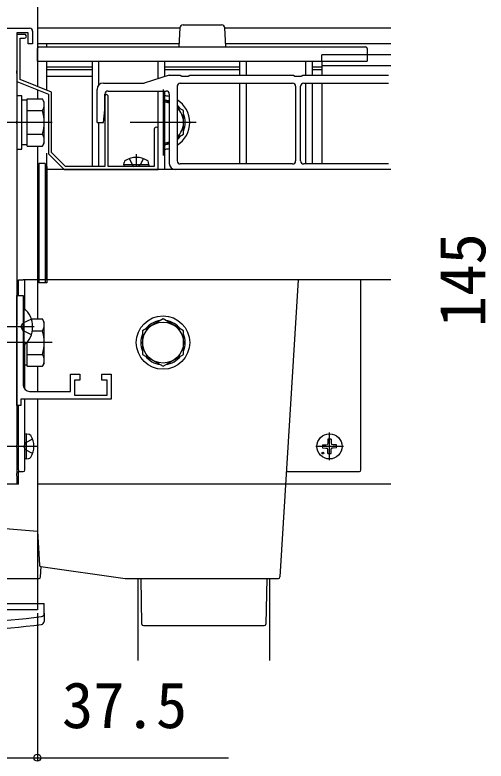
# Model space of a CAD drawing. Units: millimetres, scale not verified. Extents: x -875 to 875, y -1303 to 1296.
# Drawn here: x -407.1 to -257.2, y 289 to 526.3 of the extents above; entities that cross this region are included whole.
import ezdxf
from ezdxf.enums import TextEntityAlignment as Align

# ---------------------------------------------------------------- set-up
doc = ezdxf.new("R2010")
doc.units = ezdxf.units.MM
doc.header["$LTSCALE"] = 8
for name, color, linetype in [('0-2_YKK_11', 7, 'Continuous'), ('0-4_YKK_12', 2, 'Continuous'), ('0-5_YKK_13', 4, 'Continuous'), ('0-6_YKK_D', 6, 'Continuous')]:
    doc.layers.add(name, color=color, linetype=linetype)
doc.styles.add('ＭＳ ゴシック', font='')
doc.styles.get('ＭＳ ゴシック').set_extended_font_data('MS Gothic')

msp = doc.modelspace()

# ---------------------------------------------------------------- linework, layer by layer
at = {"layer": '0-2_YKK_11'}
for points in [[(-474.2, 385.414), (-474.2, 518.814), (-474.5, 519.114), (-474.5, 522.114), (-466.958, 522.114), (-466.775, 521.994), (-466.225, 521.994), (-466.042, 522.114), (-457.958, 522.114), (-457.775, 521.994), (-457.225, 521.994), (-457.042, 522.114), (-436.958, 522.114), (-436.775, 521.994), (-436.225, 521.994), (-436.042, 522.114), (-402.5, 522.114)], [(-401.5, 521.114), (-401.5, 517.114), (-402.9, 517.114), (-402.9, 520.614), (-406.5, 520.614), (-406.5, 508.573), (-406.62, 508.389), (-406.62, 507.839), (-406.5, 507.656), (-406.5, 492.573), (-406.62, 492.389), (-406.62, 491.839), (-406.5, 491.656), (-406.5, 427.573), (-406.62, 427.389), (-406.62, 426.839), (-406.5, 426.656), (-406.5, 389.573), (-406.62, 389.389), (-406.62, 388.839), (-406.5, 388.656), (-406.5, 380.573), (-406.62, 380.389), (-406.62, 379.839), (-406.5, 379.656), (-406.5, 377.114), (-433, 377.114)], [(-404.1, 520.114), (-406.5, 520.114), (-406.5, 505.114), (-396.5, 501.114), (-396.5, 482.114), (-391.5, 477.114)], [(-362.8, 489.964), (-362.8, 478.114), (-377.5, 478.114), (-377.5, 500.614), (-378, 501.114), (-378.5, 500.614), (-378.5, 478.114), (-391.086, 478.114), (-395.5, 482.529), (-395.5, 501.791), (-405.5, 505.791), (-405.5, 518.914), (-404.1, 518.914)], [(-391.5, 477.114), (-361.5, 477.114), (-361.5, 489.964)], [(-406.5, 402.114), (-406.5, 437.114), (-404.5, 437.114), (-404.5, 427.573), (-404.62, 427.389), (-404.62, 426.839), (-404.5, 426.656), (-404.5, 408.614)], [(-402.5, 406.614), (-389.5, 406.614), (-389.5, 412.114), (-386.5, 412.114), (-386.5, 410.114), (-388.2, 410.114), (-388.2, 405.414), (-377.8, 405.414), (-377.8, 410.114), (-379.5, 410.114), (-379.5, 412.114), (-376.5, 412.114), (-376.5, 404.114), (-405.3, 404.114), (-405.3, 402.114), (-406.5, 402.114)]]:
    msp.add_lwpolyline(points, dxfattribs=at)
for centre, radius, start, end in [((-402.5, 521.114), 1, 0.00001, 89.99999), ((-404.1, 519.514), 0.6, 269.99999, 90.00001), ((-362.15, 489.964), 0.65, 359.99999, 180.00001), ((-402.5, 408.614), 2, 180.00001, 269.99999)]:
    msp.add_arc(centre, radius, start, end, dxfattribs=at)
at = {"layer": '0-4_YKK_12'}
for p, q in [((-400, 955.114), (-400, 503.591)), ((-400, 522.114), (-400, 503.591)), ((-354.633, 522.114), (-400, 522.114)), ((-287.5, 522.114), (-340.367, 522.114)), ((-354.939, 517.114), (-400, 517.114)), ((-397, 516.114), (-397, 517.114)), ((-287.5, 517.114), (-340.061, 517.114)), ((-309.5, 511.614), (-309.5, 513.614)), ((-295, 513.614), (-309.5, 513.614)), ((-287.5, 513.614), (-295, 513.614)), ((-397, 502.391), (-397, 511.614)), ((-309.5, 511.614), (-309.5, 507.114)), ((-397, 509.814), (-382.5, 509.814)), ((-397, 508.996), (-382.5, 508.996)), ((-359.5, 509.814), (-335.5, 509.814)), ((-359.5, 508.996), (-335.5, 508.996)), ((-312.5, 509.814), (-309.5, 509.814)), ((-312.5, 508.996), (-309.5, 508.996)), ((-287.5, 510.114), (-309.5, 510.114)), ((-397, 506.814), (-382.5, 506.814)), ((-309.5, 504.614), (-309.5, 478.914)), ((-400, 502.514), (-400, 499.62)), ((-400, 502.514), (-400, 499.62)), ((-360, 502.614), (-360, 481.614)), ((-349.5, 492.114), (-370.5, 492.114)), ((-397, 442.114), (-397, 482.314)), ((-287.5, 477.114), (-397, 477.114)), ((-287.5, 442.114), (-397, 442.114)), ((-400, 414.609), (-400, 406.614)), ((-400, 414.609), (-400, 406.614)), ((-400, 404.114), (-400, 377.114)), ((-400, 404.114), (-400, 377.114))]:
    msp.add_line(p, q, dxfattribs=at)
for points in [[(-400, 484.609), (-400, 442.114), (-400, 429.62)], [(-400, 484.609), (-400, 442.114), (-400, 429.62)], [(-400, 377.114), (-400, 347.114), (-400, 337.114), (-475, 337.114)], [(-287.5, 377.114), (-320.976, 377.114), (-400, 377.114)]]:
    msp.add_lwpolyline(points, dxfattribs=at)
at = {"layer": '0-5_YKK_13'}
for p, q in [((-354.629, 522.175), (-355, 516.114)), ((-353.631, 523.114), (-341.369, 523.114)), ((-340, 516.114), (-340.371, 522.175)), ((-400, 511.614), (-400, 515.614)), ((-399.5, 516.114), (-295.5, 516.114)), ((-295, 515.614), (-295, 511.614)), ((-400, 511.614), (-295, 511.614)), ((-382.5, 478.114), (-382.5, 511.614)), ((-380.5, 511.614), (-380.5, 503.937)), ((-361.5, 506.021), (-361.5, 511.614)), ((-359.5, 511.614), (-359.5, 506.646)), ((-335.5, 507.114), (-335.5, 511.614)), ((-333.5, 511.614), (-333.5, 507.114)), ((-314.5, 507.114), (-314.5, 511.614)), ((-312.5, 511.614), (-312.5, 507.114)), ((-358, 507.114), (-366, 504.614)), ((-358, 507.114), (-354.5, 507.114)), ((-354.5, 507.114), (-354, 506.814)), ((-354, 506.814), (-352, 506.814)), ((-352, 506.814), (-351.5, 507.114)), ((-351.5, 507.114), (-318.5, 507.114)), ((-318.5, 507.114), (-318, 506.814)), ((-318, 506.814), (-316, 506.814)), ((-379, 504.614), (-366, 504.614)), ((-355.5, 503.614), (-355.5, 479.914)), ((-354.5, 504.614), (-318.8, 504.614)), ((-335.5, 478.914), (-335.5, 504.614)), ((-333.5, 504.614), (-333.5, 478.914)), ((-317.8, 503.614), (-317.8, 479.914)), ((-316.2, 479.914), (-316.2, 503.614)), ((-315.2, 504.614), (-288.207, 504.614)), ((-314.5, 478.914), (-314.5, 504.614)), ((-312.5, 504.614), (-312.5, 478.914)), ((-381, 492.114), (-381, 502.614)), ((-378.5, 496.114), (-378.5, 501.114)), ((-377.5, 502.114), (-359, 502.114)), ((-361.5, 477.114), (-361.5, 502.114)), ((-359.5, 502.114), (-359.5, 477.114)), ((-358, 501.114), (-358, 479.114)), ((-403.3, 499.164), (-404.9, 499.164)), ((-403.3, 499.62), (-398.381, 499.62)), ((-403.3, 484.609), (-403.3, 499.62)), ((-397.8, 498.614), (-398.381, 499.62)), ((-397.8, 485.614), (-397.8, 498.614)), ((-358, 498.465), (-359.5, 499.331)), ((-403.3, 488.114), (-403.3, 496.114)), ((-379, 492.114), (-378.5, 496.114)), ((-403.3, 495.867), (-398.381, 495.867)), ((-395.3, 492.114), (-421.8, 492.114)), ((-381, 492.114), (-379, 492.114)), ((-380.5, 492.114), (-380.5, 478.114)), ((-403.3, 488.362), (-398.381, 488.362)), ((-404.9, 485.064), (-403.3, 485.064)), ((-403.3, 484.609), (-398.381, 484.609)), ((-397.8, 485.614), (-398.381, 484.609)), ((-359.5, 484.897), (-358, 485.763)), ((-368.5, 482.014), (-368.5, 478.114)), ((-372.5, 478.614), (-372.359, 479.417)), ((-364.5, 478.614), (-364.641, 479.417)), ((-397.5, 479.114), (-399.5, 479.114)), ((-399.5, 479.114), (-399.5, 441.114)), ((-397.5, 479.114), (-397.5, 441.114)), ((-397, 478.114), (-397.5, 478.114)), ((-397.5, 478.114), (-397.5, 441.114)), ((-397, 478.114), (-397, 441.114)), ((-364.5, 478.614), (-372.5, 478.614)), ((-372.5, 478.614), (-372.412, 478.114)), ((-364.588, 478.114), (-372.412, 478.114)), ((-364.5, 478.614), (-364.588, 478.114)), ((-288.207, 477.114), (-356, 477.114)), ((-318.8, 478.914), (-354.5, 478.914)), ((-288.207, 478.914), (-315.2, 478.914)), ((-347, 442.114), (-404, 442.114)), ((-317, 442.114), (-347, 442.114)), ((-317, 442.114), (-322.782, 347.584)), ((-397.5, 441.114), (-399.5, 441.114)), ((-397, 441.114), (-397.5, 441.114)), ((-404.5, 433.014), (-404.5, 421.214)), ((-404.252, 433.014), (-404.5, 433.014)), ((-404.252, 421.214), (-404.252, 433.014)), ((-401.917, 429.614), (-404.635, 428.259)), ((-401.919, 429.62), (-398.381, 429.62)), ((-397.8, 428.614), (-398.381, 429.62)), ((-401, 427.114), (-415, 427.114)), ((-405.244, 427.114), (-404.635, 428.259)), ((-405.244, 427.114), (-404.635, 425.969)), ((-397.8, 415.614), (-397.8, 428.614)), ((-401.917, 424.614), (-404.635, 425.969)), ((-401.602, 425.867), (-398.381, 425.867)), ((-395.3, 422.114), (-421.8, 422.114)), ((-404.252, 421.214), (-404.5, 421.214)), ((-404, 407.291), (-404, 421.435)), ((-403.3, 418.114), (-403.3, 422.167)), ((-403.3, 414.609), (-403.3, 422.167)), ((-403.3, 418.362), (-398.381, 418.362)), ((-397.8, 415.614), (-398.381, 414.609)), ((-404.5, 415.064), (-403.3, 415.064)), ((-403.3, 414.609), (-398.381, 414.609)), ((-404, 381.614), (-404, 404.114)), ((-406, 381.614), (-406, 402.114)), ((-403.5, 393.114), (-404, 393.026)), ((-404, 385.202), (-404, 393.026)), ((-403.5, 393.114), (-402.698, 392.973)), ((-403.5, 385.114), (-403.5, 393.114)), ((-307, 384.714), (-307, 393.514)), ((-309.245, 389.614), (-308.137, 389.634)), ((-308.137, 389.634), (-307.62, 389.734)), ((-307.519, 390.251), (-307.62, 389.734)), ((-307.5, 391.359), (-307.519, 390.251)), ((-306.5, 391.359), (-306.481, 390.251)), ((-306.481, 390.251), (-306.38, 389.734)), ((-305.863, 389.634), (-306.38, 389.734)), ((-304.755, 389.614), (-305.863, 389.634)), ((-400.1, 389.114), (-421, 389.114)), ((-302.6, 389.114), (-311.4, 389.114)), ((-309.245, 388.614), (-308.137, 388.595)), ((-308.137, 388.595), (-307.62, 388.494)), ((-307.519, 387.977), (-307.62, 388.494)), ((-307.5, 386.869), (-307.519, 387.977)), ((-306.5, 386.869), (-306.481, 387.977)), ((-306.481, 387.977), (-306.38, 388.494)), ((-305.863, 388.595), (-306.38, 388.494)), ((-304.755, 388.614), (-305.863, 388.595)), ((-403.5, 385.114), (-404, 385.202)), ((-403.5, 385.114), (-402.698, 385.256)), ((-406, 377.114), (-406, 381.114)), ((-320.731, 381.114), (-297.5, 381.114)), ((-406, 377.114), (-466.501, 377.114)), ((-466.009, 367.889), (-399.999, 362.114)), ((-400, 362.114), (-399.342, 351.361)), ((-398.971, 347.584), (-398.77, 350.877)), ((-398.913, 350.897), (-372, 347.114)), ((-436.5, 347.114), (-399.47, 347.114)), ((-372, 347.114), (-347, 347.114)), ((-368, 347.114), (-368, 321.041)), ((-366.747, 332.606), (-367, 347.114)), ((-347, 347.114), (-323.281, 347.114)), ((-327, 347.114), (-327.253, 332.606)), ((-326, 321.041), (-326, 347.114)), ((-477.148, 339.114), (-397.852, 339.114)), ((-397.8, 336.114), (-397.852, 339.114)), ((-397.8, 336.114), (-397.847, 333.447)), ((-366.247, 332.114), (-327.753, 332.114))]:
    msp.add_line(p, q, dxfattribs=at)
for points in [[(-316, 506.814), (-315.5, 507.114), (-288.207, 507.114)], [(-355.5, 487.207), (-353.5, 488.362), (-353.5, 495.867), (-355.5, 497.022)], [(-370.758, 480.61), (-369.645, 478.377), (-369.151, 478.114)], [(-366.242, 480.61), (-367.355, 478.377), (-367.849, 478.114)], [(-406, 437.114), (-406, 442.114), (-404.5, 442.114)], [(-404, 432.793), (-404, 442.114), (-404.5, 442.114)], [(-297, 381.614), (-297, 442.114), (-297.5, 442.114), (-317, 442.114)], [(-401.505, 391.372), (-403.737, 390.259), (-404.346, 389.114)], [(-401.505, 386.856), (-403.737, 387.969), (-404.346, 389.114)], [(-406, 381.614), (-406, 381.114), (-404.5, 381.114)]]:
    msp.add_lwpolyline(points, dxfattribs=at)
for points in [[(-406.5, 500.614), (-406.5, 483.614), (-404.9, 483.614), (-404.9, 500.614)], [(-360, 429.62), (-366.5, 425.867), (-366.5, 418.362), (-360, 414.609), (-353.5, 418.362), (-353.5, 425.867)]]:
    msp.add_lwpolyline(points, close=True, dxfattribs=at)
for centre, radius in [((-360, 422.114), 8.5), ((-360, 422.114), 6.5), ((-307, 389.114), 4), ((-309.121, 386.993), 0.3)]:
    msp.add_circle(centre, radius, dxfattribs=at)
for centre, radius, start, end in [((-353.631, 522.114), 1, 90, 176.5), ((-341.369, 522.114), 1, 3.5, 90), ((-399.5, 515.614), 0.5, 90, 180), ((-295.5, 515.614), 0.5, 0, 90), ((-379, 502.614), 2, 90, 180), ((-354.5, 503.614), 1, 90, 180), ((-318.8, 503.614), 1, 0, 90), ((-315.2, 503.614), 1, 90, 180), ((-377.5, 501.114), 1, 90, 180), ((-359, 501.114), 1, 0, 90), ((-401.123, 497.743), 3.323, 325.61575, 34.38425), ((-360, 492.114), 8.5, 76.39104, 86.62771), ((-360, 492.114), 6.5, 72.07979, 85.58827), ((-360, 492.114), 7.05, 73.51956, 82.78186), ((-360, 492.114), 8.5, 301.96572, 58.03428), ((-360, 492.114), 7.05, 37.21814, 50.33499), ((-360, 492.114), 6.5, 313.81306, 46.18694), ((-410.219, 492.114), 12.419, 342.41205, 17.58795), ((-360, 492.114), 7.05, 337.21814, 22.78186), ((-401.123, 486.485), 3.323, 325.61575, 34.38425), ((-360, 492.114), 7.05, 309.66501, 322.78186), ((-360, 492.114), 6.5, 274.41173, 287.92021), ((-360, 492.114), 7.05, 277.21814, 286.48044), ((-360, 492.114), 8.5, 273.37229, 283.60896), ((-371.472, 479.26), 0.9, 122.05588, 170), ((-368.5, 474.514), 6.5, 57.94412, 122.05588), ((-365.528, 479.26), 0.9, 10, 57.94412), ((-354.5, 479.914), 1, 180, 270), ((-318.8, 479.914), 1, 270, 0), ((-315.2, 479.914), 1, 180, 270), ((-370.25, 477.914), 0.2, 89.92103, 90), ((-356, 479.114), 2, 180, 270), ((-409.2, 427.114), 7.7, 309.98312, 50.01688), ((-401.123, 427.743), 3.323, 325.61575, 34.38425), ((-360, 422.114), 7.05, 97.21814, 142.78186), ((-360, 422.114), 7.05, 37.21814, 82.78186), ((-410.219, 422.114), 12.419, 342.41205, 17.58795), ((-360, 422.114), 7.05, 157.21814, 202.78186), ((-360, 422.114), 7.05, 337.21814, 22.78186), ((-401.123, 416.485), 3.323, 325.61575, 34.38425), ((-360, 422.114), 7.05, 217.21814, 262.78186), ((-360, 422.114), 7.05, 277.21814, 322.78186), ((-402.854, 392.086), 0.9, 32.05588, 80), ((-407.6, 389.114), 6.5, 327.94412, 32.05588), ((-404.2, 390.864), 0.2, 359.92103, 0), ((-307, 389.114), 2.3, 167.44414, 192.55586), ((-307, 389.114), 2.3, 77.44414, 102.55586), ((-307, 389.114), 2.3, 347.44414, 12.55586), ((-307, 389.114), 2.3, 257.44414, 282.55586), ((-402.854, 386.142), 0.9, 280, 327.94412), ((-404.5, 381.614), 0.5, 270, 0), ((-297.5, 381.614), 0.5, 270, 0), ((-398.843, 351.392), 0.5, 183.5, 262), ((-399.47, 347.614), 0.5, 270, 356.5), ((-323.281, 347.614), 0.5, 270, 356.5), ((-437.5, 650.114), 317.528, 262.97773, 277.02227), ((-398.803, 335.961), 1, 277.02227, 359), ((-437.5, 650.114), 320, 263.0403, 276.9597), ((-398.846, 333.465), 1, 276.9597, 359), ((-366.247, 332.614), 0.5, 181, 270), ((-327.753, 332.614), 0.5, 270, 359)]:
    msp.add_arc(centre, radius, start, end, dxfattribs=at)
at = {"layer": '0-6_YKK_D'}
msp.add_line((-400, 336.114), (-400, 289.114), dxfattribs=at)
msp.add_lwpolyline([(-437.5, 290.114), (-400, 290.114), (-339.109, 290.114)], dxfattribs=at)
msp.add_circle((-400, 290.114), 1.075, dxfattribs=at)

# ---------------------------------------------------------------- texts
at = {"layer": '0-6_YKK_D', "style": 'ＭＳ ゴシック'}
msp.add_text('145', height=14.66, rotation=90, dxfattribs=at).set_placement((-253, 427.001), align=Align.BOTTOM_LEFT)
msp.add_text('37.5', height=14.66, dxfattribs=at).set_placement((-392.177, 295.114), align=Align.BOTTOM_LEFT)

doc.saveas('drawing.dxf')
